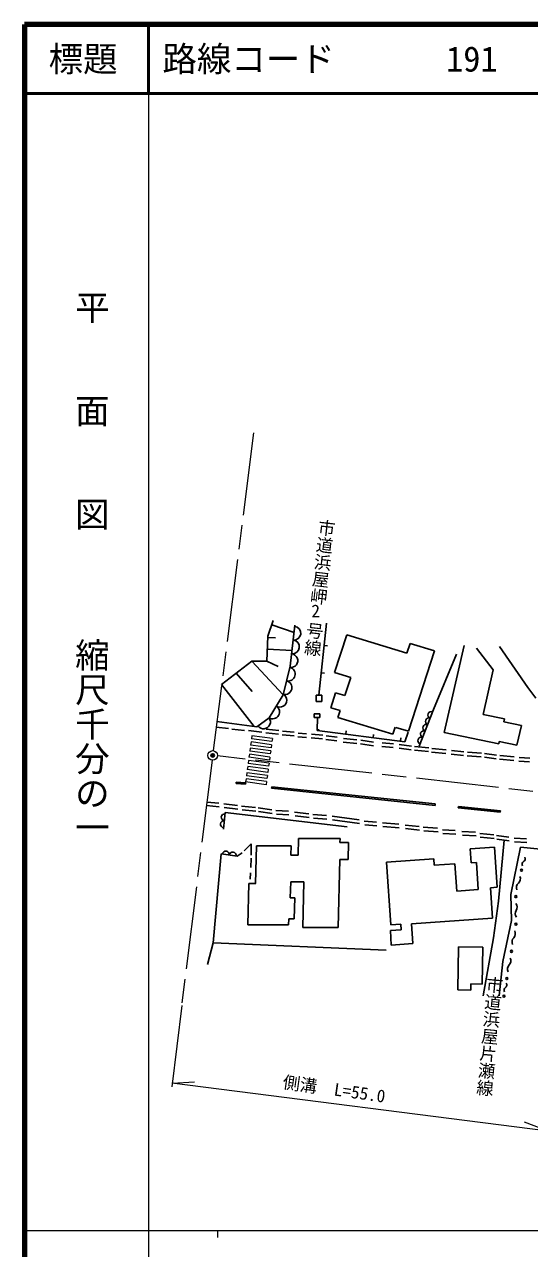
# Model space of a CAD drawing. Units: millimetres, scale not verified. Extents: x 40000 to 3743339, y -118363401 to 380000.
# Drawn here: x 40000 to 113244, y 202409 to 380000 of the extents above; entities that cross this region are included whole.
import ezdxf
from ezdxf.enums import TextEntityAlignment as Align

# ---------------------------------------------------------------- set-up
doc = ezdxf.new("R2010")
doc.units = ezdxf.units.MM
doc.header["$LTSCALE"] = 1000
doc.header["$PDMODE"] = 32
doc.header["$PDSIZE"] = 500
doc.linetypes.add('CHAIN', pattern=[18.5, 12, -1.5, 3.5, -1.5])
for name, color, linetype, lineweight in [('M-BGD', 7, 'Continuous', 25), ('M-BMK', 2, 'CHAIN', 13), ('M-BMK-SRVR', 3, 'Continuous', 13), ('M-STR-HTXT', 7, 'Continuous', 13), ('M-STR-STRC', 7, 'Continuous', 13), ('M-TTL', 2, 'Continuous', 140), ('M-TTL-BAND', 7, 'Continuous', 13), ('M-TTL-LINE', 7, 'Continuous', 50), ('M-TTL-TXT', 7, 'Continuous', 50)]:
    doc.layers.add(name, color=color, linetype=linetype, lineweight=lineweight)
doc.layers.add('M-OTRS', color=6, linetype='Continuous')
doc.styles.add('@ＭＳ ゴシック', font='')
doc.styles.add('ＭＳ ゴシック', font='')
doc.styles.get('@ＭＳ ゴシック').set_extended_font_data('@MS Gothic')
doc.styles.get('ＭＳ ゴシック').set_extended_font_data('MS Gothic')

msp = doc.modelspace()

# ---------------------------------------------------------------- linework, layer by layer
at = {"layer": 'M-BGD'}
for p, q in [((76086, 293539), (75295, 291240)), ((82673, 282697), (83794, 293144)), ((75864, 292895), (79089, 291786)), ((78539, 286881), (79210, 292869)), ((86731, 291431), (84959, 285970)), ((86731, 291431), (95455, 288788)), ((75295, 291240), (75152, 287623)), ((75289, 291079), (76388, 291035)), ((83447, 289909), (83944, 289856)), ((95917, 290210), (95455, 288788)), ((95917, 290210), (99465, 289135)), ((103778, 289900), (100891, 277255)), ((105562, 289526), (107977, 286347)), ((108889, 289775), (113004, 283801)), ((75220, 289351), (78798, 289188)), ((99465, 289135), (95673, 277451)), ((102650, 288647), (99331, 280615)), ((72996, 287647), (68596, 284251)), ((75152, 287623), (72996, 287647)), ((72996, 287647), (77533, 282761)), ((75152, 287623), (76798, 286840)), ((77533, 282761), (78539, 286881)), ((83020, 285932), (83517, 285879)), ((84959, 285970), (87330, 285252)), ((107977, 286347), (106499, 279877)), ((68596, 284251), (73289, 278169)), ((70701, 285876), (73014, 283222)), ((87330, 285252), (86480, 282634)), ((75474, 279407), (77533, 282761)), ((82306, 281775), (82306, 282697)), ((82306, 282697), (83123, 282697)), ((83123, 281775), (83123, 282697)), ((85114, 283048), (84407, 280868)), ((85114, 283048), (86480, 282634)), ((113004, 283801), (114166, 282275)), ((82306, 281775), (83123, 281775)), ((84407, 280868), (85773, 280454)), ((99331, 280615), (97240, 275305)), ((67918, 278890), (73701, 278114)), ((73701, 278114), (75474, 279407)), ((82027, 279432), (82027, 280005)), ((82027, 280005), (82844, 280005)), ((82027, 279432), (82844, 279432)), ((82438, 277552), (82518, 279467)), ((82844, 279432), (82844, 280005)), ((85773, 280454), (85449, 279457)), ((93442, 277035), (85449, 279457)), ((106499, 279877), (109613, 279236)), ((109613, 279236), (109515, 278807)), ((67813, 278057), (69596, 277846)), ((70061, 277746), (71886, 277547)), ((72483, 277547), (74408, 277348)), ((75006, 277249), (76831, 277049)), ((75039, 277780), (76864, 277580)), ((77428, 277448), (79121, 277315)), ((79685, 277182), (80913, 277083)), ((81610, 277049), (83270, 276883)), ((95159, 275918), (82438, 277552)), ((82629, 277528), (82656, 277736)), ((86596, 277018), (86660, 277514)), ((93765, 278029), (93442, 277035)), ((93881, 277994), (95673, 277451)), ((95637, 277313), (95159, 275918)), ((100891, 277255), (108790, 275628)), ((109515, 278807), (112060, 278283)), ((112060, 278283), (111408, 275425)), ((77395, 276917), (79088, 276784)), ((79652, 276651), (80880, 276552)), ((81577, 276518), (83236, 276352)), ((83701, 276253), (85294, 276054)), ((83734, 276784), (85327, 276585)), ((86223, 275888), (88181, 275689)), ((86257, 276419), (88215, 276220)), ((88746, 275622), (90604, 275357)), ((88779, 276153), (90637, 275888)), ((90564, 276508), (90627, 277004)), ((91865, 275755), (93525, 275655)), ((94355, 275523), (96114, 275290)), ((94531, 275998), (94595, 276494)), ((108863, 275949), (108790, 275628)), ((108863, 275949), (111408, 275425)), ((91832, 275224), (93492, 275124)), ((94321, 274992), (96080, 274759)), ((96545, 274693), (98603, 274527)), ((96578, 275224), (98636, 275058)), ((99034, 274427), (101125, 274228)), ((99067, 274958), (101158, 274759)), ((101888, 274129), (103681, 273963)), ((101922, 274660), (103714, 274494)), ((104212, 273896), (106236, 273731)), ((104245, 274427), (106269, 274262)), ((106701, 273697), (108427, 273465)), ((106734, 274228), (108460, 273996)), ((108924, 273930), (111015, 273764)), ((111745, 273664), (113272, 273531)), ((108891, 273399), (110982, 273233)), ((111712, 273133), (113239, 273000)), ((70722, 270070), (70708, 269871)), ((70722, 270070), (72086, 269970)), ((72086, 269970), (72071, 269771)), ((70708, 269871), (72071, 269771)), ((75864, 269415), (75843, 269216)), ((75843, 269216), (99562, 266706)), ((75864, 269415), (99583, 266904)), ((66389, 266663), (68229, 266510)), ((66453, 267183), (68163, 267041)), ((68893, 266908), (70884, 266676)), ((71481, 266609), (73506, 266377)), ((99583, 266904), (99562, 266706)), ((102941, 266556), (102920, 266357)), ((109020, 265922), (102941, 266556)), ((69125, 265680), (68851, 263267)), ((68959, 266377), (70950, 266145)), ((86781, 263589), (69125, 265680)), ((71548, 266078), (73572, 265846)), ((73871, 266344), (75862, 266078)), ((73937, 265813), (75929, 265547)), ((76460, 265946), (78285, 265846)), ((76526, 265415), (78351, 265315)), ((79181, 265713), (81239, 265481)), ((79248, 265182), (81305, 264950)), ((81836, 265382), (83794, 265249)), ((81903, 264850), (83861, 264718)), ((84624, 265116), (88540, 264585)), ((108999, 265723), (102920, 266357)), ((109020, 265922), (108999, 265723)), ((84690, 264585), (88607, 264054)), ((89270, 264419), (91029, 264286)), ((89337, 263888), (91096, 263755)), ((91926, 264187), (94282, 263988)), ((91992, 263656), (94348, 263457)), ((95211, 263855), (97236, 263623)), ((95278, 263324), (97302, 263092)), ((97833, 263556), (99924, 263390)), ((97900, 263025), (99990, 262859)), ((100621, 263158), (102480, 263058)), ((103442, 262926), (105433, 262793)), ((71859, 260088), (72888, 261117)), ((72888, 261117), (72888, 259457)), ((79758, 261880), (79699, 259457)), ((79758, 261880), (85765, 261880)), ((85765, 261880), (85751, 261316)), ((85751, 261316), (86993, 261316)), ((86993, 261316), (86933, 258860)), ((100687, 262627), (102546, 262527)), ((103508, 262395), (105500, 262262)), ((106031, 262627), (108055, 262428)), ((106097, 262096), (108122, 261897)), ((108453, 262328), (110246, 262096)), ((108520, 261797), (110312, 261565)), ((109579, 261660), (108725, 252822)), ((111009, 261963), (112801, 261864)), ((111075, 261432), (112868, 261333)), ((67345, 246779), (68540, 259656)), ((70863, 259325), (68540, 259656)), ((70863, 259325), (71560, 259822)), ((73651, 260818), (73519, 255375)), ((73651, 260818), (78663, 260818)), ((78663, 260818), (78630, 259457)), ((78630, 259457), (79699, 259457)), ((104643, 260389), (108171, 260629)), ((104643, 260389), (104779, 258346)), ((108171, 260629), (108558, 254814)), ((110551, 253751), (111944, 260654)), ((111944, 260654), (124355, 259366)), ((72888, 259059), (72821, 257698)), ((85732, 258860), (85492, 248970)), ((85732, 258860), (86933, 258860)), ((99376, 258948), (92521, 258481)), ((92521, 258481), (93127, 249370)), ((99437, 258028), (99376, 258948)), ((102419, 258231), (99437, 258028)), ((102419, 258231), (102683, 254263)), ((104779, 258346), (105539, 258397)), ((105539, 258397), (105800, 254476)), ((72755, 256935), (72722, 255973)), ((72556, 255375), (72410, 249368)), ((72556, 255375), (73519, 255375)), ((73519, 255375), (73552, 255375)), ((78610, 255607), (78554, 253284)), ((78610, 255607), (80521, 255607)), ((80521, 255607), (80360, 248970)), ((105800, 254476), (102683, 254263)), ((107564, 254747), (108558, 254814)), ((107564, 254747), (107857, 250337)), ((78554, 253284), (79194, 253284)), ((79194, 253284), (79120, 250231)), ((108725, 252822), (108028, 247478)), ((110617, 250001), (110551, 253751)), ((72410, 249368), (78310, 249368)), ((78331, 250231), (78310, 249368)), ((78331, 250231), (79120, 250231)), ((80360, 248970), (85492, 248970)), ((93060, 248540), (94641, 248648)), ((93127, 249370), (94587, 249470)), ((94587, 249470), (94641, 248648)), ((96114, 249536), (107857, 250337)), ((96114, 249536), (96305, 246650)), ((109356, 244060), (110617, 250001)), ((93060, 248540), (93200, 246438)), ((108028, 247478), (106535, 239082)), ((66549, 243593), (67345, 246779)), ((67345, 246779), (92436, 245717)), ((93200, 246438), (96305, 246650)), ((102932, 246190), (102832, 239918)), ((102932, 246190), (106479, 246128)), ((106479, 246128), (106394, 240781)), ((108858, 239082), (109356, 244060)), ((102832, 239918), (104724, 239884)), ((104739, 240810), (104724, 239884)), ((104739, 240810), (106394, 240781))]:
    msp.add_line(p, q, dxfattribs=at)
for centre, radius, start, end in [((79077, 291678), 1000, 263.6095, 83.6095), ((78854, 289690), 1000, 263.6095, 83.6095), ((78633, 287703), 999, 262.24219, 83.7147), ((78261, 285742), 1000, 256.2777, 76.2777), ((77787, 283799), 1000, 256.2777, 76.2777), ((77052, 281962), 999, 237.99523, 60.08232), ((75999, 280263), 1000, 238.43819, 58.43819), ((74671, 278818), 1000, 215.93668, 36.38418), ((98652, 278890), 500, 68.50796, 248.50796), ((99018, 279821), 500, 68.50796, 248.50796), ((97919, 277030), 500, 68.50796, 248.50796), ((98285, 277960), 500, 68.50796, 248.50796), ((97553, 276099), 500, 68.50796, 248.50796), ((69044, 264971), 500, 83.51389, 263.51389), ((68931, 263977), 500, 83.51389, 263.51389), ((69207, 259561), 500, 351.8699, 171.8699), ((70197, 259420), 500, 351.8699, 171.8699), ((112573, 258174), 414, 115.79876, 216.59144), ((112213, 258919), 414, 295.79876, 36.59144), ((111008, 256085), 908, 312.79661, 19.59359), ((112089, 257308), 150, 0, 180), ((112089, 257308), 150, 180, 0), ((112242, 254752), 908, 132.79661, 199.59359), ((111258, 253464), 150, 0, 180), ((111258, 253464), 150, 180, 0), ((110537, 251946), 908, 328.03361, 34.83058), ((112079, 250984), 908, 148.03361, 214.83058), ((111276, 249471), 150, 0, 180), ((111276, 249471), 150, 180, 0), ((111614, 246881), 908, 137.16726, 203.96424), ((110282, 248116), 908, 317.16726, 23.96424), ((110620, 245525), 150, 0, 180), ((110620, 245525), 150, 180, 0), ((110958, 242935), 908, 137.16726, 203.96424), ((109626, 244170), 908, 317.16726, 23.96424), ((109964, 241580), 150, 0, 180), ((109964, 241580), 150, 180, 0), ((109954, 239910), 414, 120.16941, 220.96209), ((109538, 240626), 414, 300.16941, 40.96209), ((109537, 239010), 150, 0, 180), ((109537, 239010), 150, 180, 0)]:
    msp.add_arc(centre, radius, start, end, dxfattribs=at)
at = {"layer": 'M-BMK'}
for p, q in [((73206, 320737), (67382, 274641)), ((163914, 263096), (67989, 273868)), ((67207, 273252), (62834, 238054))]:
    msp.add_line(p, q, dxfattribs=at)
at = {"layer": 'M-BMK-SRVR'}
msp.add_circle((67294, 273947), 700, dxfattribs=at)
at = {"layer": 'M-OTRS'}
msp.add_point((67294, 273947), dxfattribs=at)
at = {"layer": 'M-STR-HTXT'}
for p, q in [((62807, 237689), (61347, 225884)), ((115941, 219459), (61388, 226410)), ((61412, 226406), (64648, 226582)), ((115941, 219459), (112504, 220743))]:
    msp.add_line(p, q, dxfattribs=at)
at = {"layer": 'M-STR-STRC'}
for p, q in [((72855, 275907), (72794, 275462)), ((75767, 275058), (72794, 275462)), ((75828, 275504), (72855, 275907)), ((72976, 276799), (72915, 276353)), ((75888, 275950), (72915, 276353)), ((75949, 276396), (72976, 276799)), ((75828, 275504), (75767, 275058)), ((75949, 276396), (75888, 275950)), ((72613, 274124), (72552, 273678)), ((75525, 273274), (72552, 273678)), ((75585, 273720), (72613, 274124)), ((72734, 275016), (72673, 274570)), ((75646, 274166), (72673, 274570)), ((75706, 274612), (72734, 275016)), ((75585, 273720), (75525, 273274)), ((75706, 274612), (75646, 274166)), ((72371, 272340), (72310, 271894)), ((75283, 271491), (72310, 271894)), ((75343, 271937), (72371, 272340)), ((72492, 273232), (72431, 272786)), ((75404, 272383), (72431, 272786)), ((75464, 272828), (72492, 273232)), ((75343, 271937), (75283, 271491)), ((75464, 272828), (75404, 272383)), ((72128, 270557), (72068, 270111)), ((75041, 269707), (72068, 270111)), ((75101, 270153), (72128, 270557)), ((72249, 271448), (72189, 271002)), ((75162, 270599), (72189, 271002)), ((75222, 271045), (72249, 271448)), ((75101, 270153), (75041, 269707)), ((75222, 271045), (75162, 270599))]:
    msp.add_line(p, q, dxfattribs=at)
at = {"layer": 'M-TTL'}
for p, q in [((40000, 380000), (40000, 20000)), ((680000, 380000), (40000, 380000))]:
    msp.add_line(p, q, dxfattribs=at)
at = {"layer": 'M-TTL-BAND'}
for p, q in [((58000, 370000), (58000, 20000)), ((40000, 205000), (579000, 205000)), ((68000, 205000), (68000, 204000))]:
    msp.add_line(p, q, dxfattribs=at)
at = {"layer": 'M-TTL-LINE'}
for p, q in [((58000, 380000), (58000, 370000)), ((40000, 370000), (680000, 370000))]:
    msp.add_line(p, q, dxfattribs=at)

# ---------------------------------------------------------------- texts
at = {"layer": 'M-BGD', "style": '@ＭＳ ゴシック'}
for s, rotation, p in [('市道浜屋岬\u3000号線', 263.477, (80213, 288481)), ('市道浜屋片瀬線', 264.67, (105188, 224601))]:
    msp.add_text(s, height=1833, rotation=rotation, dxfattribs=at).set_placement(p, align=Align.BOTTOM_RIGHT)
at = {"layer": 'M-BGD', "style": 'ＭＳ ゴシック'}
msp.add_text('2', height=1833, dxfattribs=at).set_placement((81611, 293451), align=Align.BOTTOM_LEFT)
at = {"layer": 'M-STR-HTXT', "style": 'ＭＳ ゴシック'}
msp.add_text('側溝\u3000L=55.0', height=1833, rotation=351.817, dxfattribs=at).set_placement((84700, 224083), align=Align.BOTTOM_CENTER)
at = {"layer": 'M-TTL-BAND', "style": '@ＭＳ ゴシック'}
for s, p in [('平\u3000\u3000面\u3000\u3000図', (49777, 306475)), ('縮尺千分の一', (49777, 261030))]:
    msp.add_text(s, height=3666, rotation=270, dxfattribs=at).set_placement(p, align=Align.MIDDLE_RIGHT)
at = {"layer": 'M-TTL-TXT', "style": 'ＭＳ ゴシック'}
msp.add_text('標題', height=3666, dxfattribs=at).set_placement((48500, 375000), align=Align.MIDDLE_CENTER)
for s, p in [('路線コード', (60000, 375000)), ('191', (101142, 375000))]:
    msp.add_text(s, height=3666, dxfattribs=at).set_placement(p, align=Align.MIDDLE_LEFT)

doc.saveas('drawing.dxf')
